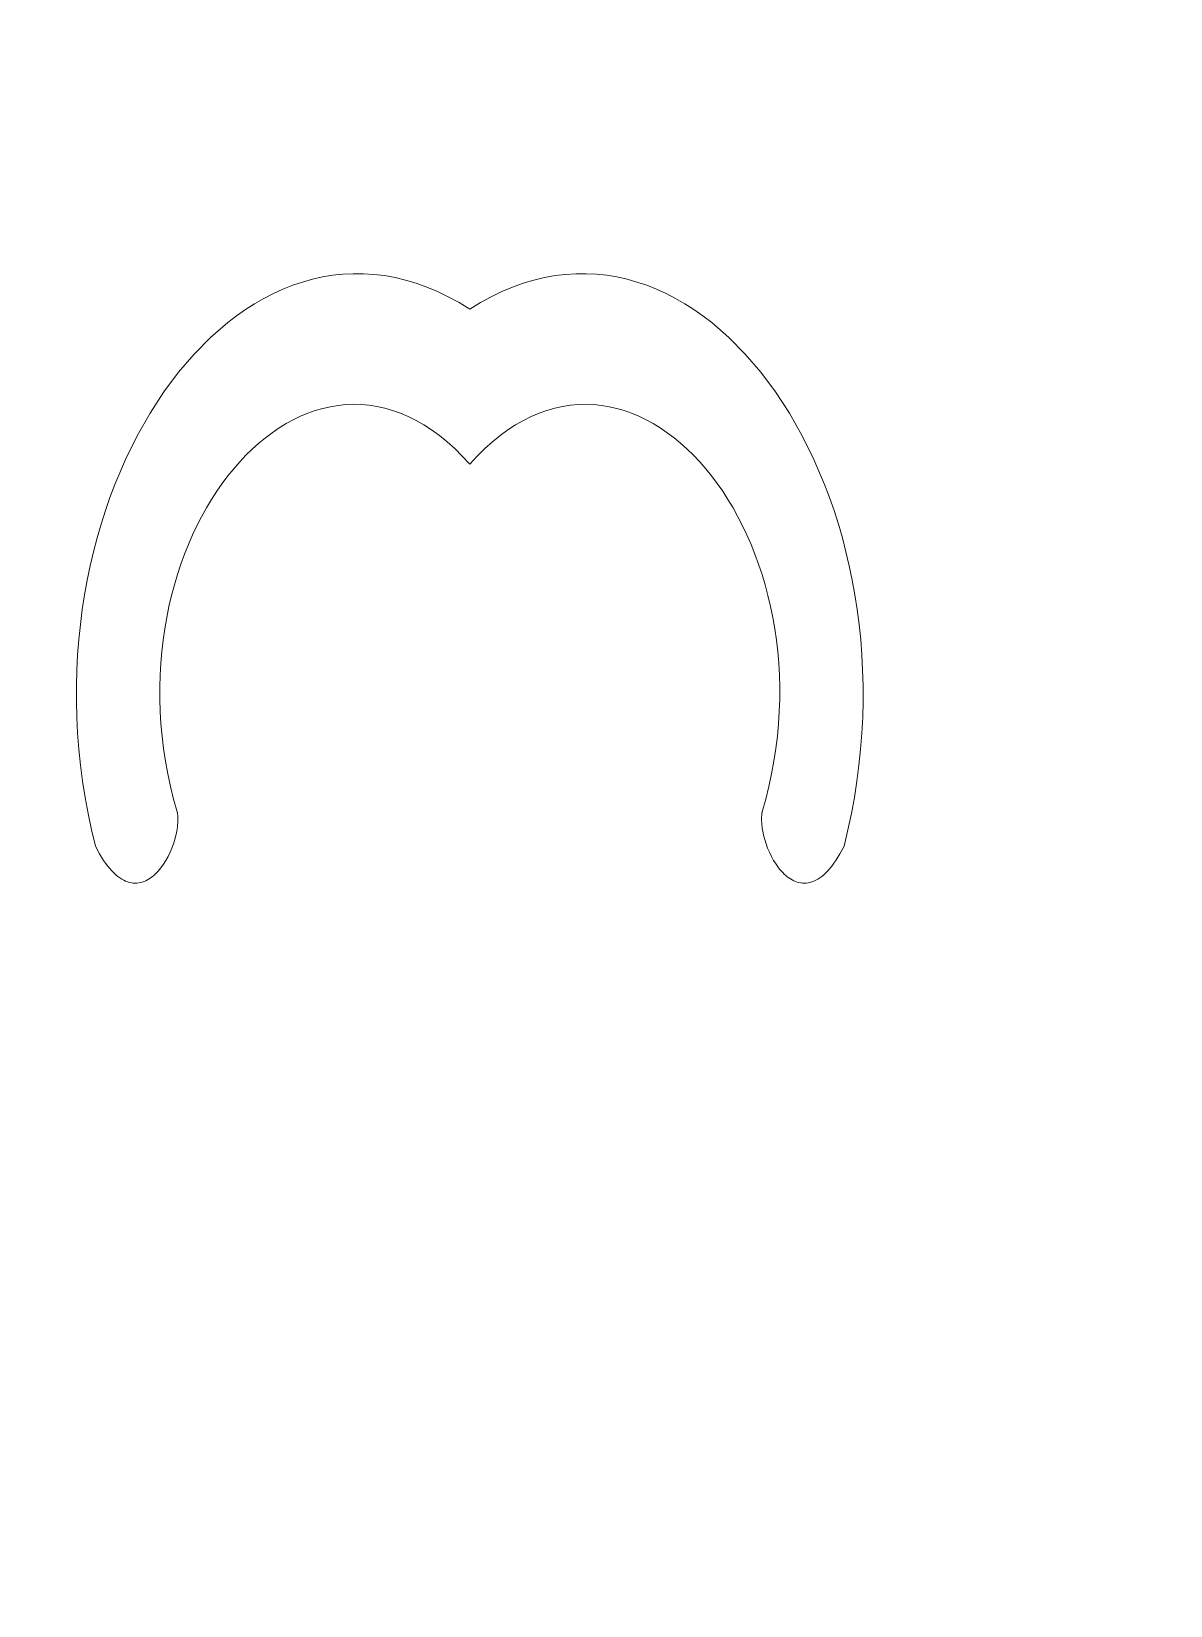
# Model space of a CAD drawing. Header units: centimetres. Extents: x -9.1 to 5.1, y -12.3 to 13.3.
# Drawn here: x 1.71 to 3.401, y -7.663 to -5.326 of the extents above; entities that cross this region are included whole.
import ezdxf

# ---------------------------------------------------------------- set-up
doc = ezdxf.new("R2010")
doc.units = ezdxf.units.CM
doc.header["$MEASUREMENT"] = 0
doc.layers.add('layer 1', color=7, linetype='Continuous')

msp = doc.modelspace()

# ---------------------------------------------------------------- linework, layer by layer
at = {"layer": 'layer 1', "color": 242, "lineweight": 9}
for points, knots in [([(5.08841, -12.32848), (5.08841, -12.32848), (-9.09402, -12.32848), (-9.09402, -12.32848), (-9.09402, -12.32848), (-9.09402, -12.32848), (-9.09402, 0.32731), (-9.09402, 0.32731), (-9.09402, 0.32731), (-9.09402, 0.32731), (5.0911, 0.32731), (5.0911, 0.32731), (5.0911, 0.32731), (5.0911, 0.32731), (5.0911, -12.32848), (5.0911, -12.32848), (5.0911, -12.32848), (5.0911, -12.32848), (5.08841, -12.32848), (5.08841, -12.32848)], [0, 0, 0, 0, 0.1666667, 0.1666667, 0.1666667, 0.1666667, 0.3333333, 0.3333333, 0.3333333, 0.3333333, 0.5, 0.5, 0.5, 0.5, 0.6666667, 0.6666667, 0.6666667, 0.6666667, 1, 1, 1, 1]), ([(2.36044, -5.73833), (2.36044, -5.73833), (2.34454, -5.72862), (2.34454, -5.72862), (2.34454, -5.72862), (2.34454, -5.72862), (2.32865, -5.71993), (2.32865, -5.71993), (2.32865, -5.71993), (2.32865, -5.71993), (2.31277, -5.71228), (2.31277, -5.71228), (2.31277, -5.71228), (2.31277, -5.71228), (2.29691, -5.70562), (2.29691, -5.70562), (2.29691, -5.70562), (2.29691, -5.70562), (2.28107, -5.69995), (2.28107, -5.69995), (2.28107, -5.69995), (2.28107, -5.69995), (2.26529, -5.69525), (2.26529, -5.69525), (2.26529, -5.69525), (2.26529, -5.69525), (2.24956, -5.6915), (2.24956, -5.6915), (2.24956, -5.6915), (2.24956, -5.6915), (2.23389, -5.6887), (2.23389, -5.6887), (2.23389, -5.6887), (2.23389, -5.6887), (2.2183, -5.68681), (2.2183, -5.68681), (2.2183, -5.68681), (2.2183, -5.68681), (2.20279, -5.68584), (2.20279, -5.68584), (2.20279, -5.68584), (2.20279, -5.68584), (2.18738, -5.68575), (2.18738, -5.68575), (2.18738, -5.68575), (2.18738, -5.68575), (2.1721, -5.68654), (2.1721, -5.68654), (2.1721, -5.68654), (2.1721, -5.68654), (2.15691, -5.68819), (2.15691, -5.68819), (2.15691, -5.68819), (2.15691, -5.68819), (2.14186, -5.69067), (2.14186, -5.69067), (2.14186, -5.69067), (2.14186, -5.69067), (2.12697, -5.694), (2.12697, -5.694), (2.12697, -5.694), (2.12697, -5.694), (2.11223, -5.69812), (2.11223, -5.69812), (2.11223, -5.69812), (2.11223, -5.69812), (2.09764, -5.70305), (2.09764, -5.70305), (2.09764, -5.70305), (2.09764, -5.70305), (2.08325, -5.70875), (2.08325, -5.70875), (2.08325, -5.70875), (2.08325, -5.70875), (2.06903, -5.71521), (2.06903, -5.71521), (2.06903, -5.71521), (2.06903, -5.71521), (2.05502, -5.72242), (2.05502, -5.72242), (2.05502, -5.72242), (2.05502, -5.72242), (2.04121, -5.73036), (2.04121, -5.73036), (2.04121, -5.73036), (2.04121, -5.73036), (2.02764, -5.73902), (2.02764, -5.73902), (2.02764, -5.73902), (2.02764, -5.73902), (2.01428, -5.74837), (2.01428, -5.74837), (2.01428, -5.74837), (2.01428, -5.74837), (2.00118, -5.7584), (2.00118, -5.7584), (2.00118, -5.7584), (2.00118, -5.7584), (1.97573, -5.78046), (1.97573, -5.78046), (1.97573, -5.78046), (1.97573, -5.78046), (1.95141, -5.80506), (1.95141, -5.80506), (1.95141, -5.80506), (1.95141, -5.80506), (1.92829, -5.83207), (1.92829, -5.83207), (1.92829, -5.83207), (1.92829, -5.83207), (1.90644, -5.86135), (1.90644, -5.86135), (1.90644, -5.86135), (1.90644, -5.86135), (1.88598, -5.8928), (1.88598, -5.8928), (1.88598, -5.8928), (1.88598, -5.8928), (1.86697, -5.92626), (1.86697, -5.92626), (1.86697, -5.92626), (1.86697, -5.92626), (1.84952, -5.96163), (1.84952, -5.96163), (1.84952, -5.96163), (1.84952, -5.96163), (1.83374, -5.99876), (1.83374, -5.99876), (1.83374, -5.99876), (1.83374, -5.99876), (1.82647, -6.01795), (1.82647, -6.01795), (1.82647, -6.01795), (1.82647, -6.01795), (1.81965, -6.03753), (1.81965, -6.03753), (1.81965, -6.03753), (1.81965, -6.03753), (1.81331, -6.05751), (1.81331, -6.05751), (1.81331, -6.05751), (1.81331, -6.05751), (1.80741, -6.07783), (1.80741, -6.07783), (1.80741, -6.07783), (1.80741, -6.07783), (1.80202, -6.0985), (1.80202, -6.0985), (1.80202, -6.0985), (1.80202, -6.0985), (1.79708, -6.1195), (1.79708, -6.1195), (1.79708, -6.1195), (1.79708, -6.1195), (1.79268, -6.14082), (1.79268, -6.14082), (1.79268, -6.14082), (1.79268, -6.14082), (1.78875, -6.16244), (1.78875, -6.16244), (1.78875, -6.16244), (1.78875, -6.16244), (1.78538, -6.18434), (1.78538, -6.18434), (1.78538, -6.18434), (1.78538, -6.18434), (1.78252, -6.2065), (1.78252, -6.2065), (1.78252, -6.2065), (1.78252, -6.2065), (1.78021, -6.22892), (1.78021, -6.22892), (1.78021, -6.22892), (1.78021, -6.22892), (1.77846, -6.25157), (1.77846, -6.25157), (1.77846, -6.25157), (1.77846, -6.25157), (1.77728, -6.27443), (1.77728, -6.27443), (1.77728, -6.27443), (1.77728, -6.27443), (1.77666, -6.2975), (1.77666, -6.2975), (1.77666, -6.2975), (1.77666, -6.2975), (1.77664, -6.32076), (1.77664, -6.32076), (1.77664, -6.32076), (1.77664, -6.32076), (1.77723, -6.34419), (1.77723, -6.34419), (1.77723, -6.34419), (1.77723, -6.34419), (1.77843, -6.36776), (1.77843, -6.36776), (1.77843, -6.36776), (1.77843, -6.36776), (1.78024, -6.39148), (1.78024, -6.39148), (1.78024, -6.39148), (1.78024, -6.39148), (1.7827, -6.41533), (1.7827, -6.41533), (1.7827, -6.41533), (1.7827, -6.41533), (1.7858, -6.43926), (1.7858, -6.43926), (1.7858, -6.43926), (1.7858, -6.43926), (1.78954, -6.46331), (1.78954, -6.46331), (1.78954, -6.46331), (1.78954, -6.46331), (1.79397, -6.48742), (1.79397, -6.48742), (1.79397, -6.48742), (1.79397, -6.48742), (1.79908, -6.51158), (1.79908, -6.51158), (1.79908, -6.51158), (1.79908, -6.51158), (1.80486, -6.5358), (1.80486, -6.5358), (1.80486, -6.5358), (1.80486, -6.5358), (1.81095, -6.547), (1.81095, -6.547), (1.81095, -6.547), (1.81095, -6.547), (1.81399, -6.55206), (1.81399, -6.55206), (1.81399, -6.55206), (1.81399, -6.55206), (1.81703, -6.55677), (1.81703, -6.55677), (1.81703, -6.55677), (1.81703, -6.55677), (1.82006, -6.56115), (1.82006, -6.56115), (1.82006, -6.56115), (1.82006, -6.56115), (1.82309, -6.56517), (1.82309, -6.56517), (1.82309, -6.56517), (1.82309, -6.56517), (1.82611, -6.56888), (1.82611, -6.56888), (1.82611, -6.56888), (1.82611, -6.56888), (1.82911, -6.57227), (1.82911, -6.57227), (1.82911, -6.57227), (1.82911, -6.57227), (1.8321, -6.57533), (1.8321, -6.57533), (1.8321, -6.57533), (1.8321, -6.57533), (1.8351, -6.57811), (1.8351, -6.57811), (1.8351, -6.57811), (1.8351, -6.57811), (1.83806, -6.58057), (1.83806, -6.58057), (1.83806, -6.58057), (1.83806, -6.58057), (1.841, -6.58275), (1.841, -6.58275), (1.841, -6.58275), (1.841, -6.58275), (1.84394, -6.58465), (1.84394, -6.58465), (1.84394, -6.58465), (1.84394, -6.58465), (1.84685, -6.58627), (1.84685, -6.58627), (1.84685, -6.58627), (1.84685, -6.58627), (1.84973, -6.58762), (1.84973, -6.58762), (1.84973, -6.58762), (1.84973, -6.58762), (1.85261, -6.58872), (1.85261, -6.58872), (1.85261, -6.58872), (1.85261, -6.58872), (1.85545, -6.58956), (1.85545, -6.58956), (1.85545, -6.58956), (1.85545, -6.58956), (1.85826, -6.59016), (1.85826, -6.59016), (1.85826, -6.59016), (1.85826, -6.59016), (1.86103, -6.59052), (1.86103, -6.59052), (1.86103, -6.59052), (1.86103, -6.59052), (1.86378, -6.59064), (1.86378, -6.59064), (1.86378, -6.59064), (1.86378, -6.59064), (1.8665, -6.59056), (1.8665, -6.59056), (1.8665, -6.59056), (1.8665, -6.59056), (1.86918, -6.59026), (1.86918, -6.59026), (1.86918, -6.59026), (1.86918, -6.59026), (1.87182, -6.58975), (1.87182, -6.58975), (1.87182, -6.58975), (1.87182, -6.58975), (1.87442, -6.58903), (1.87442, -6.58903), (1.87442, -6.58903), (1.87442, -6.58903), (1.87699, -6.58813), (1.87699, -6.58813), (1.87699, -6.58813), (1.87699, -6.58813), (1.87952, -6.58705), (1.87952, -6.58705), (1.87952, -6.58705), (1.87952, -6.58705), (1.88199, -6.58578), (1.88199, -6.58578), (1.88199, -6.58578), (1.88199, -6.58578), (1.88443, -6.58436), (1.88443, -6.58436), (1.88443, -6.58436), (1.88443, -6.58436), (1.88682, -6.58277), (1.88682, -6.58277), (1.88682, -6.58277), (1.88682, -6.58277), (1.88914, -6.58103), (1.88914, -6.58103), (1.88914, -6.58103), (1.88914, -6.58103), (1.89142, -6.57915), (1.89142, -6.57915), (1.89142, -6.57915), (1.89142, -6.57915), (1.89365, -6.57712), (1.89365, -6.57712), (1.89365, -6.57712), (1.89365, -6.57712), (1.89583, -6.57496), (1.89583, -6.57496), (1.89583, -6.57496), (1.89583, -6.57496), (1.89794, -6.57268), (1.89794, -6.57268), (1.89794, -6.57268), (1.89794, -6.57268), (1.90002, -6.57028), (1.90002, -6.57028), (1.90002, -6.57028), (1.90002, -6.57028), (1.90202, -6.56779), (1.90202, -6.56779), (1.90202, -6.56779), (1.90202, -6.56779), (1.90582, -6.56249), (1.90582, -6.56249), (1.90582, -6.56249), (1.90582, -6.56249), (1.90937, -6.55686), (1.90937, -6.55686), (1.90937, -6.55686), (1.90937, -6.55686), (1.91265, -6.55095), (1.91265, -6.55095), (1.91265, -6.55095), (1.91265, -6.55095), (1.91563, -6.54481), (1.91563, -6.54481), (1.91563, -6.54481), (1.91563, -6.54481), (1.9183, -6.53853), (1.9183, -6.53853), (1.9183, -6.53853), (1.9183, -6.53853), (1.92065, -6.53214), (1.92065, -6.53214), (1.92065, -6.53214), (1.92065, -6.53214), (1.92268, -6.52571), (1.92268, -6.52571), (1.92268, -6.52571), (1.92268, -6.52571), (1.92435, -6.51933), (1.92435, -6.51933), (1.92435, -6.51933), (1.92435, -6.51933), (1.92505, -6.51617), (1.92505, -6.51617), (1.92505, -6.51617), (1.92505, -6.51617), (1.92565, -6.51303), (1.92565, -6.51303), (1.92565, -6.51303), (1.92565, -6.51303), (1.92616, -6.50993), (1.92616, -6.50993), (1.92616, -6.50993), (1.92616, -6.50993), (1.92659, -6.50687), (1.92659, -6.50687), (1.92659, -6.50687), (1.92659, -6.50687), (1.92691, -6.50387), (1.92691, -6.50387), (1.92691, -6.50387), (1.92691, -6.50387), (1.92713, -6.50092), (1.92713, -6.50092), (1.92713, -6.50092), (1.92713, -6.50092), (1.92724, -6.49803), (1.92724, -6.49803), (1.92724, -6.49803), (1.92724, -6.49803), (1.92725, -6.49523), (1.92725, -6.49523), (1.92725, -6.49523), (1.92725, -6.49523), (1.92716, -6.49252), (1.92716, -6.49252), (1.92716, -6.49252), (1.92716, -6.49252), (1.92696, -6.48988), (1.92696, -6.48988), (1.92696, -6.48988), (1.92696, -6.48988), (1.92683, -6.48861), (1.92683, -6.48861), (1.92683, -6.48861), (1.92683, -6.48861), (1.92666, -6.48734), (1.92666, -6.48734), (1.92666, -6.48734), (1.92666, -6.48734), (1.92624, -6.48492), (1.92624, -6.48492), (1.92624, -6.48492), (1.92624, -6.48492), (1.92666, -6.48734), (1.92666, -6.48734), (1.92666, -6.48734), (1.92666, -6.48734), (1.92648, -6.48613), (1.92648, -6.48613), (1.92648, -6.48613), (1.92648, -6.48613), (1.92624, -6.48492), (1.92624, -6.48492), (1.92624, -6.48492), (1.92624, -6.48492), (1.92098, -6.46598), (1.92098, -6.46598), (1.92098, -6.46598), (1.92098, -6.46598), (1.91633, -6.4471), (1.91633, -6.4471), (1.91633, -6.4471), (1.91633, -6.4471), (1.91232, -6.42828), (1.91232, -6.42828), (1.91232, -6.42828), (1.91232, -6.42828), (1.90889, -6.40953), (1.90889, -6.40953), (1.90889, -6.40953), (1.90889, -6.40953), (1.90607, -6.39089), (1.90607, -6.39089), (1.90607, -6.39089), (1.90607, -6.39089), (1.9038, -6.37236), (1.9038, -6.37236), (1.9038, -6.37236), (1.9038, -6.37236), (1.90213, -6.35395), (1.90213, -6.35395), (1.90213, -6.35395), (1.90213, -6.35395), (1.901, -6.33567), (1.901, -6.33567), (1.901, -6.33567), (1.901, -6.33567), (1.90043, -6.31756), (1.90043, -6.31756), (1.90043, -6.31756), (1.90043, -6.31756), (1.90038, -6.2996), (1.90038, -6.2996), (1.90038, -6.2996), (1.90038, -6.2996), (1.90087, -6.28183), (1.90087, -6.28183), (1.90087, -6.28183), (1.90087, -6.28183), (1.90184, -6.26426), (1.90184, -6.26426), (1.90184, -6.26426), (1.90184, -6.26426), (1.90333, -6.24688), (1.90333, -6.24688), (1.90333, -6.24688), (1.90333, -6.24688), (1.90529, -6.22974), (1.90529, -6.22974), (1.90529, -6.22974), (1.90529, -6.22974), (1.90774, -6.21284), (1.90774, -6.21284), (1.90774, -6.21284), (1.90774, -6.21284), (1.91064, -6.19618), (1.91064, -6.19618), (1.91064, -6.19618), (1.91064, -6.19618), (1.91399, -6.17978), (1.91399, -6.17978), (1.91399, -6.17978), (1.91399, -6.17978), (1.91779, -6.16367), (1.91779, -6.16367), (1.91779, -6.16367), (1.91779, -6.16367), (1.922, -6.14785), (1.922, -6.14785), (1.922, -6.14785), (1.922, -6.14785), (1.92663, -6.13234), (1.92663, -6.13234), (1.92663, -6.13234), (1.92663, -6.13234), (1.93165, -6.11715), (1.93165, -6.11715), (1.93165, -6.11715), (1.93165, -6.11715), (1.93709, -6.10229), (1.93709, -6.10229), (1.93709, -6.10229), (1.93709, -6.10229), (1.9429, -6.08778), (1.9429, -6.08778), (1.9429, -6.08778), (1.9429, -6.08778), (1.94906, -6.07364), (1.94906, -6.07364), (1.94906, -6.07364), (1.94906, -6.07364), (1.95559, -6.05988), (1.95559, -6.05988), (1.95559, -6.05988), (1.95559, -6.05988), (1.96246, -6.04651), (1.96246, -6.04651), (1.96246, -6.04651), (1.96246, -6.04651), (1.96965, -6.03355), (1.96965, -6.03355), (1.96965, -6.03355), (1.96965, -6.03355), (1.97717, -6.021), (1.97717, -6.021), (1.97717, -6.021), (1.97717, -6.021), (1.98499, -6.00889), (1.98499, -6.00889), (1.98499, -6.00889), (1.98499, -6.00889), (1.99313, -5.99723), (1.99313, -5.99723), (1.99313, -5.99723), (1.99313, -5.99723), (2.00153, -5.98603), (2.00153, -5.98603), (2.00153, -5.98603), (2.00153, -5.98603), (2.0102, -5.9753), (2.0102, -5.9753), (2.0102, -5.9753), (2.0102, -5.9753), (2.01914, -5.96508), (2.01914, -5.96508), (2.01914, -5.96508), (2.01914, -5.96508), (2.02833, -5.95536), (2.02833, -5.95536), (2.02833, -5.95536), (2.02833, -5.95536), (2.03775, -5.94616), (2.03775, -5.94616), (2.03775, -5.94616), (2.03775, -5.94616), (2.0474, -5.93748), (2.0474, -5.93748), (2.0474, -5.93748), (2.0474, -5.93748), (2.05726, -5.92935), (2.05726, -5.92935), (2.05726, -5.92935), (2.05726, -5.92935), (2.06731, -5.9218), (2.06731, -5.9218), (2.06731, -5.9218), (2.06731, -5.9218), (2.07757, -5.9148), (2.07757, -5.9148), (2.07757, -5.9148), (2.07757, -5.9148), (2.08799, -5.90841), (2.08799, -5.90841), (2.08799, -5.90841), (2.08799, -5.90841), (2.09858, -5.90261), (2.09858, -5.90261), (2.09858, -5.90261), (2.09858, -5.90261), (2.10933, -5.89744), (2.10933, -5.89744), (2.10933, -5.89744), (2.10933, -5.89744), (2.12022, -5.89289), (2.12022, -5.89289), (2.12022, -5.89289), (2.12022, -5.89289), (2.13123, -5.889), (2.13123, -5.889), (2.13123, -5.889), (2.13123, -5.889), (2.14235, -5.88576), (2.14235, -5.88576), (2.14235, -5.88576), (2.14235, -5.88576), (2.15359, -5.8832), (2.15359, -5.8832), (2.15359, -5.8832), (2.15359, -5.8832), (2.16492, -5.88133), (2.16492, -5.88133), (2.16492, -5.88133), (2.16492, -5.88133), (2.17635, -5.88015), (2.17635, -5.88015), (2.17635, -5.88015), (2.17635, -5.88015), (2.18782, -5.8797), (2.18782, -5.8797), (2.18782, -5.8797), (2.18782, -5.8797), (2.19937, -5.87998), (2.19937, -5.87998), (2.19937, -5.87998), (2.19937, -5.87998), (2.21096, -5.881), (2.21096, -5.881), (2.21096, -5.881), (2.21096, -5.881), (2.22258, -5.88279), (2.22258, -5.88279), (2.22258, -5.88279), (2.22258, -5.88279), (2.23423, -5.88534), (2.23423, -5.88534), (2.23423, -5.88534), (2.23423, -5.88534), (2.24589, -5.88869), (2.24589, -5.88869), (2.24589, -5.88869), (2.24589, -5.88869), (2.25754, -5.89283), (2.25754, -5.89283), (2.25754, -5.89283), (2.25754, -5.89283), (2.26919, -5.89779), (2.26919, -5.89779), (2.26919, -5.89779), (2.26919, -5.89779), (2.2808, -5.90357), (2.2808, -5.90357), (2.2808, -5.90357), (2.2808, -5.90357), (2.2924, -5.91021), (2.2924, -5.91021), (2.2924, -5.91021), (2.2924, -5.91021), (2.30392, -5.9177), (2.30392, -5.9177), (2.30392, -5.9177), (2.30392, -5.9177), (2.31538, -5.92607), (2.31538, -5.92607), (2.31538, -5.92607), (2.31538, -5.92607), (2.32679, -5.93532), (2.32679, -5.93532), (2.32679, -5.93532), (2.32679, -5.93532), (2.3381, -5.94547), (2.3381, -5.94547), (2.3381, -5.94547), (2.3381, -5.94547), (2.34931, -5.95653), (2.34931, -5.95653), (2.34931, -5.95653), (2.34931, -5.95653), (2.36044, -5.96853), (2.36044, -5.96853), (2.36044, -5.96853), (2.36044, -5.96853), (2.37156, -5.95653), (2.37156, -5.95653), (2.37156, -5.95653), (2.37156, -5.95653), (2.38276, -5.94547), (2.38276, -5.94547), (2.38276, -5.94547), (2.38276, -5.94547), (2.39408, -5.93532), (2.39408, -5.93532), (2.39408, -5.93532), (2.39408, -5.93532), (2.40548, -5.92607), (2.40548, -5.92607), (2.40548, -5.92607), (2.40548, -5.92607), (2.41696, -5.9177), (2.41696, -5.9177), (2.41696, -5.9177), (2.41696, -5.9177), (2.42848, -5.91021), (2.42848, -5.91021), (2.42848, -5.91021), (2.42848, -5.91021), (2.44007, -5.90357), (2.44007, -5.90357), (2.44007, -5.90357), (2.44007, -5.90357), (2.45169, -5.89779), (2.45169, -5.89779), (2.45169, -5.89779), (2.45169, -5.89779), (2.46334, -5.89283), (2.46334, -5.89283), (2.46334, -5.89283), (2.46334, -5.89283), (2.47499, -5.88869), (2.47499, -5.88869), (2.47499, -5.88869), (2.47499, -5.88869), (2.48665, -5.88534), (2.48665, -5.88534), (2.48665, -5.88534), (2.48665, -5.88534), (2.4983, -5.88279), (2.4983, -5.88279), (2.4983, -5.88279), (2.4983, -5.88279), (2.50992, -5.881), (2.50992, -5.881), (2.50992, -5.881), (2.50992, -5.881), (2.52151, -5.87998), (2.52151, -5.87998), (2.52151, -5.87998), (2.52151, -5.87998), (2.53304, -5.8797), (2.53304, -5.8797), (2.53304, -5.8797), (2.53304, -5.8797), (2.54453, -5.88015), (2.54453, -5.88015), (2.54453, -5.88015), (2.54453, -5.88015), (2.55595, -5.88133), (2.55595, -5.88133), (2.55595, -5.88133), (2.55595, -5.88133), (2.56728, -5.8832), (2.56728, -5.8832), (2.56728, -5.8832), (2.56728, -5.8832), (2.57853, -5.88576), (2.57853, -5.88576), (2.57853, -5.88576), (2.57853, -5.88576), (2.58965, -5.889), (2.58965, -5.889), (2.58965, -5.889), (2.58965, -5.889), (2.60066, -5.89289), (2.60066, -5.89289), (2.60066, -5.89289), (2.60066, -5.89289), (2.61155, -5.89744), (2.61155, -5.89744), (2.61155, -5.89744), (2.61155, -5.89744), (2.6223, -5.90261), (2.6223, -5.90261), (2.6223, -5.90261), (2.6223, -5.90261), (2.63288, -5.90841), (2.63288, -5.90841), (2.63288, -5.90841), (2.63288, -5.90841), (2.64331, -5.9148), (2.64331, -5.9148), (2.64331, -5.9148), (2.64331, -5.9148), (2.65357, -5.9218), (2.65357, -5.9218), (2.65357, -5.9218), (2.65357, -5.9218), (2.66362, -5.92935), (2.66362, -5.92935), (2.66362, -5.92935), (2.66362, -5.92935), (2.67348, -5.93748), (2.67348, -5.93748), (2.67348, -5.93748), (2.67348, -5.93748), (2.68311, -5.94616), (2.68311, -5.94616), (2.68311, -5.94616), (2.68311, -5.94616), (2.69255, -5.95536), (2.69255, -5.95536), (2.69255, -5.95536), (2.69255, -5.95536), (2.70172, -5.96508), (2.70172, -5.96508), (2.70172, -5.96508), (2.70172, -5.96508), (2.71067, -5.9753), (2.71067, -5.9753), (2.71067, -5.9753), (2.71067, -5.9753), (2.71935, -5.98603), (2.71935, -5.98603), (2.71935, -5.98603), (2.71935, -5.98603), (2.72775, -5.99723), (2.72775, -5.99723), (2.72775, -5.99723), (2.72775, -5.99723), (2.73587, -6.00889), (2.73587, -6.00889), (2.73587, -6.00889), (2.73587, -6.00889), (2.74369, -6.021), (2.74369, -6.021), (2.74369, -6.021), (2.74369, -6.021), (2.75122, -6.03355), (2.75122, -6.03355), (2.75122, -6.03355), (2.75122, -6.03355), (2.75842, -6.04651), (2.75842, -6.04651), (2.75842, -6.04651), (2.75842, -6.04651), (2.76529, -6.05988), (2.76529, -6.05988), (2.76529, -6.05988), (2.76529, -6.05988), (2.77182, -6.07364), (2.77182, -6.07364), (2.77182, -6.07364), (2.77182, -6.07364), (2.77798, -6.08778), (2.77798, -6.08778), (2.77798, -6.08778), (2.77798, -6.08778), (2.78378, -6.10229), (2.78378, -6.10229), (2.78378, -6.10229), (2.78378, -6.10229), (2.78923, -6.11715), (2.78923, -6.11715), (2.78923, -6.11715), (2.78923, -6.11715), (2.79425, -6.13234), (2.79425, -6.13234), (2.79425, -6.13234), (2.79425, -6.13234), (2.79888, -6.14785), (2.79888, -6.14785), (2.79888, -6.14785), (2.79888, -6.14785), (2.80309, -6.16367), (2.80309, -6.16367), (2.80309, -6.16367), (2.80309, -6.16367), (2.80689, -6.17978), (2.80689, -6.17978), (2.80689, -6.17978), (2.80689, -6.17978), (2.81024, -6.19618), (2.81024, -6.19618), (2.81024, -6.19618), (2.81024, -6.19618), (2.81314, -6.21284), (2.81314, -6.21284), (2.81314, -6.21284), (2.81314, -6.21284), (2.81559, -6.22974), (2.81559, -6.22974), (2.81559, -6.22974), (2.81559, -6.22974), (2.81755, -6.24688), (2.81755, -6.24688), (2.81755, -6.24688), (2.81755, -6.24688), (2.81904, -6.26426), (2.81904, -6.26426), (2.81904, -6.26426), (2.81904, -6.26426), (2.82001, -6.28183), (2.82001, -6.28183), (2.82001, -6.28183), (2.82001, -6.28183), (2.8205, -6.2996), (2.8205, -6.2996), (2.8205, -6.2996), (2.8205, -6.2996), (2.82045, -6.31756), (2.82045, -6.31756), (2.82045, -6.31756), (2.82045, -6.31756), (2.81987, -6.33567), (2.81987, -6.33567), (2.81987, -6.33567), (2.81987, -6.33567), (2.81875, -6.35395), (2.81875, -6.35395), (2.81875, -6.35395), (2.81875, -6.35395), (2.81706, -6.37236), (2.81706, -6.37236), (2.81706, -6.37236), (2.81706, -6.37236), (2.81481, -6.39089), (2.81481, -6.39089), (2.81481, -6.39089), (2.81481, -6.39089), (2.81199, -6.40953), (2.81199, -6.40953), (2.81199, -6.40953), (2.81199, -6.40953), (2.80856, -6.42828), (2.80856, -6.42828), (2.80856, -6.42828), (2.80856, -6.42828), (2.80454, -6.4471), (2.80454, -6.4471), (2.80454, -6.4471), (2.80454, -6.4471), (2.7999, -6.46598), (2.7999, -6.46598), (2.7999, -6.46598), (2.7999, -6.46598), (2.79463, -6.48492), (2.79463, -6.48492), (2.79463, -6.48492), (2.79463, -6.48492), (2.7944, -6.48613), (2.7944, -6.48613), (2.7944, -6.48613), (2.7944, -6.48613), (2.79421, -6.48734), (2.79421, -6.48734), (2.79421, -6.48734), (2.79421, -6.48734), (2.79463, -6.48492), (2.79463, -6.48492), (2.79463, -6.48492), (2.79463, -6.48492), (2.79421, -6.48734), (2.79421, -6.48734), (2.79421, -6.48734), (2.79421, -6.48734), (2.79404, -6.48861), (2.79404, -6.48861), (2.79404, -6.48861), (2.79404, -6.48861), (2.7939, -6.48988), (2.7939, -6.48988), (2.7939, -6.48988), (2.7939, -6.48988), (2.79371, -6.49252), (2.79371, -6.49252), (2.79371, -6.49252), (2.79371, -6.49252), (2.79361, -6.49523), (2.79361, -6.49523), (2.79361, -6.49523), (2.79361, -6.49523), (2.79364, -6.49803), (2.79364, -6.49803), (2.79364, -6.49803), (2.79364, -6.49803), (2.79375, -6.50092), (2.79375, -6.50092), (2.79375, -6.50092), (2.79375, -6.50092), (2.79396, -6.50387), (2.79396, -6.50387), (2.79396, -6.50387), (2.79396, -6.50387), (2.79429, -6.50687), (2.79429, -6.50687), (2.79429, -6.50687), (2.79429, -6.50687), (2.7947, -6.50993), (2.7947, -6.50993), (2.7947, -6.50993), (2.7947, -6.50993), (2.79521, -6.51303), (2.79521, -6.51303), (2.79521, -6.51303), (2.79521, -6.51303), (2.79583, -6.51617), (2.79583, -6.51617), (2.79583, -6.51617), (2.79583, -6.51617), (2.79651, -6.51933), (2.79651, -6.51933), (2.79651, -6.51933), (2.79651, -6.51933), (2.7982, -6.52571), (2.7982, -6.52571), (2.7982, -6.52571), (2.7982, -6.52571), (2.80023, -6.53214), (2.80023, -6.53214), (2.80023, -6.53214), (2.80023, -6.53214), (2.80258, -6.53853), (2.80258, -6.53853), (2.80258, -6.53853), (2.80258, -6.53853), (2.80525, -6.54481), (2.80525, -6.54481), (2.80525, -6.54481), (2.80525, -6.54481), (2.80822, -6.55095), (2.80822, -6.55095), (2.80822, -6.55095), (2.80822, -6.55095), (2.81151, -6.55686), (2.81151, -6.55686), (2.81151, -6.55686), (2.81151, -6.55686), (2.81506, -6.56249), (2.81506, -6.56249), (2.81506, -6.56249), (2.81506, -6.56249), (2.81886, -6.56779), (2.81886, -6.56779), (2.81886, -6.56779), (2.81886, -6.56779), (2.82086, -6.57028), (2.82086, -6.57028), (2.82086, -6.57028), (2.82086, -6.57028), (2.82292, -6.57268), (2.82292, -6.57268), (2.82292, -6.57268), (2.82292, -6.57268), (2.82505, -6.57496), (2.82505, -6.57496), (2.82505, -6.57496), (2.82505, -6.57496), (2.82722, -6.57712), (2.82722, -6.57712), (2.82722, -6.57712), (2.82722, -6.57712), (2.82946, -6.57915), (2.82946, -6.57915), (2.82946, -6.57915), (2.82946, -6.57915), (2.83173, -6.58103), (2.83173, -6.58103), (2.83173, -6.58103), (2.83173, -6.58103), (2.83406, -6.58277), (2.83406, -6.58277), (2.83406, -6.58277), (2.83406, -6.58277), (2.83645, -6.58436), (2.83645, -6.58436), (2.83645, -6.58436), (2.83645, -6.58436), (2.83888, -6.58578), (2.83888, -6.58578), (2.83888, -6.58578), (2.83888, -6.58578), (2.84136, -6.58705), (2.84136, -6.58705), (2.84136, -6.58705), (2.84136, -6.58705), (2.84388, -6.58813), (2.84388, -6.58813), (2.84388, -6.58813), (2.84388, -6.58813), (2.84645, -6.58903), (2.84645, -6.58903), (2.84645, -6.58903), (2.84645, -6.58903), (2.84904, -6.58975), (2.84904, -6.58975), (2.84904, -6.58975), (2.84904, -6.58975), (2.85169, -6.59026), (2.85169, -6.59026), (2.85169, -6.59026), (2.85169, -6.59026), (2.85438, -6.59056), (2.85438, -6.59056), (2.85438, -6.59056), (2.85438, -6.59056), (2.85709, -6.59064), (2.85709, -6.59064), (2.85709, -6.59064), (2.85709, -6.59064), (2.85983, -6.59052), (2.85983, -6.59052), (2.85983, -6.59052), (2.85983, -6.59052), (2.86262, -6.59016), (2.86262, -6.59016), (2.86262, -6.59016), (2.86262, -6.59016), (2.86543, -6.58956), (2.86543, -6.58956), (2.86543, -6.58956), (2.86543, -6.58956), (2.86827, -6.58872), (2.86827, -6.58872), (2.86827, -6.58872), (2.86827, -6.58872), (2.87114, -6.58762), (2.87114, -6.58762), (2.87114, -6.58762), (2.87114, -6.58762), (2.87403, -6.58627), (2.87403, -6.58627), (2.87403, -6.58627), (2.87403, -6.58627), (2.87694, -6.58465), (2.87694, -6.58465), (2.87694, -6.58465), (2.87694, -6.58465), (2.87987, -6.58275), (2.87987, -6.58275), (2.87987, -6.58275), (2.87987, -6.58275), (2.88282, -6.58057), (2.88282, -6.58057), (2.88282, -6.58057), (2.88282, -6.58057), (2.88578, -6.57811), (2.88578, -6.57811), (2.88578, -6.57811), (2.88578, -6.57811), (2.88877, -6.57533), (2.88877, -6.57533), (2.88877, -6.57533), (2.88877, -6.57533), (2.89176, -6.57227), (2.89176, -6.57227), (2.89176, -6.57227), (2.89176, -6.57227), (2.89476, -6.56888), (2.89476, -6.56888), (2.89476, -6.56888), (2.89476, -6.56888), (2.89779, -6.56517), (2.89779, -6.56517), (2.89779, -6.56517), (2.89779, -6.56517), (2.90081, -6.56115), (2.90081, -6.56115), (2.90081, -6.56115), (2.90081, -6.56115), (2.90385, -6.55677), (2.90385, -6.55677), (2.90385, -6.55677), (2.90385, -6.55677), (2.90689, -6.55206), (2.90689, -6.55206), (2.90689, -6.55206), (2.90689, -6.55206), (2.90993, -6.547), (2.90993, -6.547), (2.90993, -6.547), (2.90993, -6.547), (2.91601, -6.5358), (2.91601, -6.5358), (2.91601, -6.5358), (2.91601, -6.5358), (2.9218, -6.51158), (2.9218, -6.51158), (2.9218, -6.51158), (2.9218, -6.51158), (2.9269, -6.48742), (2.9269, -6.48742), (2.9269, -6.48742), (2.9269, -6.48742), (2.93132, -6.46331), (2.93132, -6.46331), (2.93132, -6.46331), (2.93132, -6.46331), (2.93507, -6.43926), (2.93507, -6.43926), (2.93507, -6.43926), (2.93507, -6.43926), (2.93817, -6.41533), (2.93817, -6.41533), (2.93817, -6.41533), (2.93817, -6.41533), (2.94063, -6.39148), (2.94063, -6.39148), (2.94063, -6.39148), (2.94063, -6.39148), (2.94245, -6.36776), (2.94245, -6.36776), (2.94245, -6.36776), (2.94245, -6.36776), (2.94365, -6.34419), (2.94365, -6.34419), (2.94365, -6.34419), (2.94365, -6.34419), (2.94423, -6.32076), (2.94423, -6.32076), (2.94423, -6.32076), (2.94423, -6.32076), (2.94422, -6.2975), (2.94422, -6.2975), (2.94422, -6.2975), (2.94422, -6.2975), (2.9436, -6.27443), (2.9436, -6.27443), (2.9436, -6.27443), (2.9436, -6.27443), (2.94242, -6.25157), (2.94242, -6.25157), (2.94242, -6.25157), (2.94242, -6.25157), (2.94067, -6.22892), (2.94067, -6.22892), (2.94067, -6.22892), (2.94067, -6.22892), (2.93836, -6.2065), (2.93836, -6.2065), (2.93836, -6.2065), (2.93836, -6.2065), (2.9355, -6.18434), (2.9355, -6.18434), (2.9355, -6.18434), (2.9355, -6.18434), (2.93211, -6.16244), (2.93211, -6.16244), (2.93211, -6.16244), (2.93211, -6.16244), (2.9282, -6.14082), (2.9282, -6.14082), (2.9282, -6.14082), (2.9282, -6.14082), (2.92379, -6.1195), (2.92379, -6.1195), (2.92379, -6.1195), (2.92379, -6.1195), (2.91886, -6.0985), (2.91886, -6.0985), (2.91886, -6.0985), (2.91886, -6.0985), (2.91346, -6.07783), (2.91346, -6.07783), (2.91346, -6.07783), (2.91346, -6.07783), (2.90756, -6.05751), (2.90756, -6.05751), (2.90756, -6.05751), (2.90756, -6.05751), (2.90121, -6.03753), (2.90121, -6.03753), (2.90121, -6.03753), (2.90121, -6.03753), (2.8944, -6.01795), (2.8944, -6.01795), (2.8944, -6.01795), (2.8944, -6.01795), (2.88714, -5.99876), (2.88714, -5.99876), (2.88714, -5.99876), (2.88714, -5.99876), (2.87135, -5.96163), (2.87135, -5.96163), (2.87135, -5.96163), (2.87135, -5.96163), (2.85389, -5.92626), (2.85389, -5.92626), (2.85389, -5.92626), (2.85389, -5.92626), (2.8349, -5.8928), (2.8349, -5.8928), (2.8349, -5.8928), (2.8349, -5.8928), (2.81444, -5.86135), (2.81444, -5.86135), (2.81444, -5.86135), (2.81444, -5.86135), (2.79259, -5.83207), (2.79259, -5.83207), (2.79259, -5.83207), (2.79259, -5.83207), (2.76947, -5.80506), (2.76947, -5.80506), (2.76947, -5.80506), (2.76947, -5.80506), (2.74513, -5.78046), (2.74513, -5.78046), (2.74513, -5.78046), (2.74513, -5.78046), (2.7197, -5.7584), (2.7197, -5.7584), (2.7197, -5.7584), (2.7197, -5.7584), (2.7066, -5.74837), (2.7066, -5.74837), (2.7066, -5.74837), (2.7066, -5.74837), (2.69324, -5.73902), (2.69324, -5.73902), (2.69324, -5.73902), (2.69324, -5.73902), (2.67965, -5.73036), (2.67965, -5.73036), (2.67965, -5.73036), (2.67965, -5.73036), (2.66585, -5.72242), (2.66585, -5.72242), (2.66585, -5.72242), (2.66585, -5.72242), (2.65184, -5.71521), (2.65184, -5.71521), (2.65184, -5.71521), (2.65184, -5.71521), (2.63763, -5.70875), (2.63763, -5.70875), (2.63763, -5.70875), (2.63763, -5.70875), (2.62323, -5.70305), (2.62323, -5.70305), (2.62323, -5.70305), (2.62323, -5.70305), (2.60865, -5.69812), (2.60865, -5.69812), (2.60865, -5.69812), (2.60865, -5.69812), (2.5939, -5.694), (2.5939, -5.694), (2.5939, -5.694), (2.5939, -5.694), (2.579, -5.69067), (2.579, -5.69067), (2.579, -5.69067), (2.579, -5.69067), (2.56397, -5.68819), (2.56397, -5.68819), (2.56397, -5.68819), (2.56397, -5.68819), (2.54878, -5.68654), (2.54878, -5.68654), (2.54878, -5.68654), (2.54878, -5.68654), (2.53348, -5.68575), (2.53348, -5.68575), (2.53348, -5.68575), (2.53348, -5.68575), (2.51807, -5.68584), (2.51807, -5.68584), (2.51807, -5.68584), (2.51807, -5.68584), (2.50257, -5.68681), (2.50257, -5.68681), (2.50257, -5.68681), (2.50257, -5.68681), (2.48699, -5.6887), (2.48699, -5.6887), (2.48699, -5.6887), (2.48699, -5.6887), (2.47131, -5.6915), (2.47131, -5.6915), (2.47131, -5.6915), (2.47131, -5.6915), (2.45559, -5.69525), (2.45559, -5.69525), (2.45559, -5.69525), (2.45559, -5.69525), (2.4398, -5.69995), (2.4398, -5.69995), (2.4398, -5.69995), (2.4398, -5.69995), (2.42397, -5.70562), (2.42397, -5.70562), (2.42397, -5.70562), (2.42397, -5.70562), (2.40811, -5.71228), (2.40811, -5.71228), (2.40811, -5.71228), (2.40811, -5.71228), (2.39222, -5.71993), (2.39222, -5.71993), (2.39222, -5.71993), (2.39222, -5.71993), (2.37634, -5.72862), (2.37634, -5.72862), (2.37634, -5.72862), (2.37634, -5.72862), (2.36044, -5.73833), (2.36044, -5.73833)], [0, 0, 0, 0, 0.0027855, 0.0027855, 0.0027855, 0.0027855, 0.005571, 0.005571, 0.005571, 0.005571, 0.0083565, 0.0083565, 0.0083565, 0.0083565, 0.0111421, 0.0111421, 0.0111421, 0.0111421, 0.0139276, 0.0139276, 0.0139276, 0.0139276, 0.0167131, 0.0167131, 0.0167131, 0.0167131, 0.0194986, 0.0194986, 0.0194986, 0.0194986, 0.0222841, 0.0222841, 0.0222841, 0.0222841, 0.0250696, 0.0250696, 0.0250696, 0.0250696, 0.0278552, 0.0278552, 0.0278552, 0.0278552, 0.0306407, 0.0306407, 0.0306407, 0.0306407, 0.0334262, 0.0334262, 0.0334262, 0.0334262, 0.0362117, 0.0362117, 0.0362117, 0.0362117, 0.0389972, 0.0389972, 0.0389972, 0.0389972, 0.0417827, 0.0417827, 0.0417827, 0.0417827, 0.0445682, 0.0445682, 0.0445682, 0.0445682, 0.0473538, 0.0473538, 0.0473538, 0.0473538, 0.0501393, 0.0501393, 0.0501393, 0.0501393, 0.0529248, 0.0529248, 0.0529248, 0.0529248, 0.0557103, 0.0557103, 0.0557103, 0.0557103, 0.0584958, 0.0584958, 0.0584958, 0.0584958, 0.0612813, 0.0612813, 0.0612813, 0.0612813, 0.0640669, 0.0640669, 0.0640669, 0.0640669, 0.0668524, 0.0668524, 0.0668524, 0.0668524, 0.0696379, 0.0696379, 0.0696379, 0.0696379, 0.0724234, 0.0724234, 0.0724234, 0.0724234, 0.0752089, 0.0752089, 0.0752089, 0.0752089, 0.0779944, 0.0779944, 0.0779944, 0.0779944, 0.0807799, 0.0807799, 0.0807799, 0.0807799, 0.0835655, 0.0835655, 0.0835655, 0.0835655, 0.086351, 0.086351, 0.086351, 0.086351, 0.0891365, 0.0891365, 0.0891365, 0.0891365, 0.091922, 0.091922, 0.091922, 0.091922, 0.0947075, 0.0947075, 0.0947075, 0.0947075, 0.097493, 0.097493, 0.097493, 0.097493, 0.1002786, 0.1002786, 0.1002786, 0.1002786, 0.1030641, 0.1030641, 0.1030641, 0.1030641, 0.1058496, 0.1058496, 0.1058496, 0.1058496, 0.1086351, 0.1086351, 0.1086351, 0.1086351, 0.1114206, 0.1114206, 0.1114206, 0.1114206, 0.1142061, 0.1142061, 0.1142061, 0.1142061, 0.1169916, 0.1169916, 0.1169916, 0.1169916, 0.1197772, 0.1197772, 0.1197772, 0.1197772, 0.1225627, 0.1225627, 0.1225627, 0.1225627, 0.1253482, 0.1253482, 0.1253482, 0.1253482, 0.1281337, 0.1281337, 0.1281337, 0.1281337, 0.1309192, 0.1309192, 0.1309192, 0.1309192, 0.1337047, 0.1337047, 0.1337047, 0.1337047, 0.1364903, 0.1364903, 0.1364903, 0.1364903, 0.1392758, 0.1392758, 0.1392758, 0.1392758, 0.1420613, 0.1420613, 0.1420613, 0.1420613, 0.1448468, 0.1448468, 0.1448468, 0.1448468, 0.1476323, 0.1476323, 0.1476323, 0.1476323, 0.1504178, 0.1504178, 0.1504178, 0.1504178, 0.1532033, 0.1532033, 0.1532033, 0.1532033, 0.1559889, 0.1559889, 0.1559889, 0.1559889, 0.1587744, 0.1587744, 0.1587744, 0.1587744, 0.1615599, 0.1615599, 0.1615599, 0.1615599, 0.1643454, 0.1643454, 0.1643454, 0.1643454, 0.1671309, 0.1671309, 0.1671309, 0.1671309, 0.1699164, 0.1699164, 0.1699164, 0.1699164, 0.1727019, 0.1727019, 0.1727019, 0.1727019, 0.1754875, 0.1754875, 0.1754875, 0.1754875, 0.178273, 0.178273, 0.178273, 0.178273, 0.1810585, 0.1810585, 0.1810585, 0.1810585, 0.183844, 0.183844, 0.183844, 0.183844, 0.1866295, 0.1866295, 0.1866295, 0.1866295, 0.189415, 0.189415, 0.189415, 0.189415, 0.1922006, 0.1922006, 0.1922006, 0.1922006, 0.1949861, 0.1949861, 0.1949861, 0.1949861, 0.1977716, 0.1977716, 0.1977716, 0.1977716, 0.2005571, 0.2005571, 0.2005571, 0.2005571, 0.2033426, 0.2033426, 0.2033426, 0.2033426, 0.2061281, 0.2061281, 0.2061281, 0.2061281, 0.2089136, 0.2089136, 0.2089136, 0.2089136, 0.2116992, 0.2116992, 0.2116992, 0.2116992, 0.2144847, 0.2144847, 0.2144847, 0.2144847, 0.2172702, 0.2172702, 0.2172702, 0.2172702, 0.2200557, 0.2200557, 0.2200557, 0.2200557, 0.2228412, 0.2228412, 0.2228412, 0.2228412, 0.2256267, 0.2256267, 0.2256267, 0.2256267, 0.2284123, 0.2284123, 0.2284123, 0.2284123, 0.2311978, 0.2311978, 0.2311978, 0.2311978, 0.2339833, 0.2339833, 0.2339833, 0.2339833, 0.2367688, 0.2367688, 0.2367688, 0.2367688, 0.2395543, 0.2395543, 0.2395543, 0.2395543, 0.2423398, 0.2423398, 0.2423398, 0.2423398, 0.2451253, 0.2451253, 0.2451253, 0.2451253, 0.2479109, 0.2479109, 0.2479109, 0.2479109, 0.2506964, 0.2506964, 0.2506964, 0.2506964, 0.2534819, 0.2534819, 0.2534819, 0.2534819, 0.2562674, 0.2562674, 0.2562674, 0.2562674, 0.2590529, 0.2590529, 0.2590529, 0.2590529, 0.2618384, 0.2618384, 0.2618384, 0.2618384, 0.264624, 0.264624, 0.264624, 0.264624, 0.2674095, 0.2674095, 0.2674095, 0.2674095, 0.270195, 0.270195, 0.270195, 0.270195, 0.2729805, 0.2729805, 0.2729805, 0.2729805, 0.275766, 0.275766, 0.275766, 0.275766, 0.2785515, 0.2785515, 0.2785515, 0.2785515, 0.281337, 0.281337, 0.281337, 0.281337, 0.2841226, 0.2841226, 0.2841226, 0.2841226, 0.2869081, 0.2869081, 0.2869081, 0.2869081, 0.2896936, 0.2896936, 0.2896936, 0.2896936, 0.2924791, 0.2924791, 0.2924791, 0.2924791, 0.2952646, 0.2952646, 0.2952646, 0.2952646, 0.2980501, 0.2980501, 0.2980501, 0.2980501, 0.3008357, 0.3008357, 0.3008357, 0.3008357, 0.3036212, 0.3036212, 0.3036212, 0.3036212, 0.3064067, 0.3064067, 0.3064067, 0.3064067, 0.3091922, 0.3091922, 0.3091922, 0.3091922, 0.3119777, 0.3119777, 0.3119777, 0.3119777, 0.3147632, 0.3147632, 0.3147632, 0.3147632, 0.3175487, 0.3175487, 0.3175487, 0.3175487, 0.3203343, 0.3203343, 0.3203343, 0.3203343, 0.3231198, 0.3231198, 0.3231198, 0.3231198, 0.3259053, 0.3259053, 0.3259053, 0.3259053, 0.3286908, 0.3286908, 0.3286908, 0.3286908, 0.3314763, 0.3314763, 0.3314763, 0.3314763, 0.3342618, 0.3342618, 0.3342618, 0.3342618, 0.3370474, 0.3370474, 0.3370474, 0.3370474, 0.3398329, 0.3398329, 0.3398329, 0.3398329, 0.3426184, 0.3426184, 0.3426184, 0.3426184, 0.3454039, 0.3454039, 0.3454039, 0.3454039, 0.3481894, 0.3481894, 0.3481894, 0.3481894, 0.3509749, 0.3509749, 0.3509749, 0.3509749, 0.3537604, 0.3537604, 0.3537604, 0.3537604, 0.356546, 0.356546, 0.356546, 0.356546, 0.3593315, 0.3593315, 0.3593315, 0.3593315, 0.362117, 0.362117, 0.362117, 0.362117, 0.3649025, 0.3649025, 0.3649025, 0.3649025, 0.367688, 0.367688, 0.367688, 0.367688, 0.3704735, 0.3704735, 0.3704735, 0.3704735, 0.3732591, 0.3732591, 0.3732591, 0.3732591, 0.3760446, 0.3760446, 0.3760446, 0.3760446, 0.3788301, 0.3788301, 0.3788301, 0.3788301, 0.3816156, 0.3816156, 0.3816156, 0.3816156, 0.3844011, 0.3844011, 0.3844011, 0.3844011, 0.3871866, 0.3871866, 0.3871866, 0.3871866, 0.3899721, 0.3899721, 0.3899721, 0.3899721, 0.3927577, 0.3927577, 0.3927577, 0.3927577, 0.3955432, 0.3955432, 0.3955432, 0.3955432, 0.3983287, 0.3983287, 0.3983287, 0.3983287, 0.4011142, 0.4011142, 0.4011142, 0.4011142, 0.4038997, 0.4038997, 0.4038997, 0.4038997, 0.4066852, 0.4066852, 0.4066852, 0.4066852, 0.4094708, 0.4094708, 0.4094708, 0.4094708, 0.4122563, 0.4122563, 0.4122563, 0.4122563, 0.4150418, 0.4150418, 0.4150418, 0.4150418, 0.4178273, 0.4178273, 0.4178273, 0.4178273, 0.4206128, 0.4206128, 0.4206128, 0.4206128, 0.4233983, 0.4233983, 0.4233983, 0.4233983, 0.4261838, 0.4261838, 0.4261838, 0.4261838, 0.4289694, 0.4289694, 0.4289694, 0.4289694, 0.4317549, 0.4317549, 0.4317549, 0.4317549, 0.4345404, 0.4345404, 0.4345404, 0.4345404, 0.4373259, 0.4373259, 0.4373259, 0.4373259, 0.4401114, 0.4401114, 0.4401114, 0.4401114, 0.4428969, 0.4428969, 0.4428969, 0.4428969, 0.4456825, 0.4456825, 0.4456825, 0.4456825, 0.448468, 0.448468, 0.448468, 0.448468, 0.4512535, 0.4512535, 0.4512535, 0.4512535, 0.454039, 0.454039, 0.454039, 0.454039, 0.4568245, 0.4568245, 0.4568245, 0.4568245, 0.45961, 0.45961, 0.45961, 0.45961, 0.4623955, 0.4623955, 0.4623955, 0.4623955, 0.4651811, 0.4651811, 0.4651811, 0.4651811, 0.4679666, 0.4679666, 0.4679666, 0.4679666, 0.4707521, 0.4707521, 0.4707521, 0.4707521, 0.4735376, 0.4735376, 0.4735376, 0.4735376, 0.4763231, 0.4763231, 0.4763231, 0.4763231, 0.4791086, 0.4791086, 0.4791086, 0.4791086, 0.4818942, 0.4818942, 0.4818942, 0.4818942, 0.4846797, 0.4846797, 0.4846797, 0.4846797, 0.4874652, 0.4874652, 0.4874652, 0.4874652, 0.4902507, 0.4902507, 0.4902507, 0.4902507, 0.4930362, 0.4930362, 0.4930362, 0.4930362, 0.4958217, 0.4958217, 0.4958217, 0.4958217, 0.4986072, 0.4986072, 0.4986072, 0.4986072, 0.5013928, 0.5013928, 0.5013928, 0.5013928, 0.5041783, 0.5041783, 0.5041783, 0.5041783, 0.5069638, 0.5069638, 0.5069638, 0.5069638, 0.5097493, 0.5097493, 0.5097493, 0.5097493, 0.5125348, 0.5125348, 0.5125348, 0.5125348, 0.5153203, 0.5153203, 0.5153203, 0.5153203, 0.5181058, 0.5181058, 0.5181058, 0.5181058, 0.5208914, 0.5208914, 0.5208914, 0.5208914, 0.5236769, 0.5236769, 0.5236769, 0.5236769, 0.5264624, 0.5264624, 0.5264624, 0.5264624, 0.5292479, 0.5292479, 0.5292479, 0.5292479, 0.5320334, 0.5320334, 0.5320334, 0.5320334, 0.5348189, 0.5348189, 0.5348189, 0.5348189, 0.5376045, 0.5376045, 0.5376045, 0.5376045, 0.54039, 0.54039, 0.54039, 0.54039, 0.5431755, 0.5431755, 0.5431755, 0.5431755, 0.545961, 0.545961, 0.545961, 0.545961, 0.5487465, 0.5487465, 0.5487465, 0.5487465, 0.551532, 0.551532, 0.551532, 0.551532, 0.5543175, 0.5543175, 0.5543175, 0.5543175, 0.5571031, 0.5571031, 0.5571031, 0.5571031, 0.5598886, 0.5598886, 0.5598886, 0.5598886, 0.5626741, 0.5626741, 0.5626741, 0.5626741, 0.5654596, 0.5654596, 0.5654596, 0.5654596, 0.5682451, 0.5682451, 0.5682451, 0.5682451, 0.5710306, 0.5710306, 0.5710306, 0.5710306, 0.5738162, 0.5738162, 0.5738162, 0.5738162, 0.5766017, 0.5766017, 0.5766017, 0.5766017, 0.5793872, 0.5793872, 0.5793872, 0.5793872, 0.5821727, 0.5821727, 0.5821727, 0.5821727, 0.5849582, 0.5849582, 0.5849582, 0.5849582, 0.5877437, 0.5877437, 0.5877437, 0.5877437, 0.5905292, 0.5905292, 0.5905292, 0.5905292, 0.5933148, 0.5933148, 0.5933148, 0.5933148, 0.5961003, 0.5961003, 0.5961003, 0.5961003, 0.5988858, 0.5988858, 0.5988858, 0.5988858, 0.6016713, 0.6016713, 0.6016713, 0.6016713, 0.6044568, 0.6044568, 0.6044568, 0.6044568, 0.6072423, 0.6072423, 0.6072423, 0.6072423, 0.6100279, 0.6100279, 0.6100279, 0.6100279, 0.6128134, 0.6128134, 0.6128134, 0.6128134, 0.6155989, 0.6155989, 0.6155989, 0.6155989, 0.6183844, 0.6183844, 0.6183844, 0.6183844, 0.6211699, 0.6211699, 0.6211699, 0.6211699, 0.6239554, 0.6239554, 0.6239554, 0.6239554, 0.6267409, 0.6267409, 0.6267409, 0.6267409, 0.6295265, 0.6295265, 0.6295265, 0.6295265, 0.632312, 0.632312, 0.632312, 0.632312, 0.6350975, 0.6350975, 0.6350975, 0.6350975, 0.637883, 0.637883, 0.637883, 0.637883, 0.6406685, 0.6406685, 0.6406685, 0.6406685, 0.643454, 0.643454, 0.643454, 0.643454, 0.6462396, 0.6462396, 0.6462396, 0.6462396, 0.6490251, 0.6490251, 0.6490251, 0.6490251, 0.6518106, 0.6518106, 0.6518106, 0.6518106, 0.6545961, 0.6545961, 0.6545961, 0.6545961, 0.6573816, 0.6573816, 0.6573816, 0.6573816, 0.6601671, 0.6601671, 0.6601671, 0.6601671, 0.6629526, 0.6629526, 0.6629526, 0.6629526, 0.6657382, 0.6657382, 0.6657382, 0.6657382, 0.6685237, 0.6685237, 0.6685237, 0.6685237, 0.6713092, 0.6713092, 0.6713092, 0.6713092, 0.6740947, 0.6740947, 0.6740947, 0.6740947, 0.6768802, 0.6768802, 0.6768802, 0.6768802, 0.6796657, 0.6796657, 0.6796657, 0.6796657, 0.6824513, 0.6824513, 0.6824513, 0.6824513, 0.6852368, 0.6852368, 0.6852368, 0.6852368, 0.6880223, 0.6880223, 0.6880223, 0.6880223, 0.6908078, 0.6908078, 0.6908078, 0.6908078, 0.6935933, 0.6935933, 0.6935933, 0.6935933, 0.6963788, 0.6963788, 0.6963788, 0.6963788, 0.6991643, 0.6991643, 0.6991643, 0.6991643, 0.7019499, 0.7019499, 0.7019499, 0.7019499, 0.7047354, 0.7047354, 0.7047354, 0.7047354, 0.7075209, 0.7075209, 0.7075209, 0.7075209, 0.7103064, 0.7103064, 0.7103064, 0.7103064, 0.7130919, 0.7130919, 0.7130919, 0.7130919, 0.7158774, 0.7158774, 0.7158774, 0.7158774, 0.718663, 0.718663, 0.718663, 0.718663, 0.7214485, 0.7214485, 0.7214485, 0.7214485, 0.724234, 0.724234, 0.724234, 0.724234, 0.7270195, 0.7270195, 0.7270195, 0.7270195, 0.729805, 0.729805, 0.729805, 0.729805, 0.7325905, 0.7325905, 0.7325905, 0.7325905, 0.735376, 0.735376, 0.735376, 0.735376, 0.7381616, 0.7381616, 0.7381616, 0.7381616, 0.7409471, 0.7409471, 0.7409471, 0.7409471, 0.7437326, 0.7437326, 0.7437326, 0.7437326, 0.7465181, 0.7465181, 0.7465181, 0.7465181, 0.7493036, 0.7493036, 0.7493036, 0.7493036, 0.7520891, 0.7520891, 0.7520891, 0.7520891, 0.7548747, 0.7548747, 0.7548747, 0.7548747, 0.7576602, 0.7576602, 0.7576602, 0.7576602, 0.7604457, 0.7604457, 0.7604457, 0.7604457, 0.7632312, 0.7632312, 0.7632312, 0.7632312, 0.7660167, 0.7660167, 0.7660167, 0.7660167, 0.7688022, 0.7688022, 0.7688022, 0.7688022, 0.7715877, 0.7715877, 0.7715877, 0.7715877, 0.7743733, 0.7743733, 0.7743733, 0.7743733, 0.7771588, 0.7771588, 0.7771588, 0.7771588, 0.7799443, 0.7799443, 0.7799443, 0.7799443, 0.7827298, 0.7827298, 0.7827298, 0.7827298, 0.7855153, 0.7855153, 0.7855153, 0.7855153, 0.7883008, 0.7883008, 0.7883008, 0.7883008, 0.7910864, 0.7910864, 0.7910864, 0.7910864, 0.7938719, 0.7938719, 0.7938719, 0.7938719, 0.7966574, 0.7966574, 0.7966574, 0.7966574, 0.7994429, 0.7994429, 0.7994429, 0.7994429, 0.8022284, 0.8022284, 0.8022284, 0.8022284, 0.8050139, 0.8050139, 0.8050139, 0.8050139, 0.8077994, 0.8077994, 0.8077994, 0.8077994, 0.810585, 0.810585, 0.810585, 0.810585, 0.8133705, 0.8133705, 0.8133705, 0.8133705, 0.816156, 0.816156, 0.816156, 0.816156, 0.8189415, 0.8189415, 0.8189415, 0.8189415, 0.821727, 0.821727, 0.821727, 0.821727, 0.8245125, 0.8245125, 0.8245125, 0.8245125, 0.8272981, 0.8272981, 0.8272981, 0.8272981, 0.8300836, 0.8300836, 0.8300836, 0.8300836, 0.8328691, 0.8328691, 0.8328691, 0.8328691, 0.8356546, 0.8356546, 0.8356546, 0.8356546, 0.8384401, 0.8384401, 0.8384401, 0.8384401, 0.8412256, 0.8412256, 0.8412256, 0.8412256, 0.8440111, 0.8440111, 0.8440111, 0.8440111, 0.8467967, 0.8467967, 0.8467967, 0.8467967, 0.8495822, 0.8495822, 0.8495822, 0.8495822, 0.8523677, 0.8523677, 0.8523677, 0.8523677, 0.8551532, 0.8551532, 0.8551532, 0.8551532, 0.8579387, 0.8579387, 0.8579387, 0.8579387, 0.8607242, 0.8607242, 0.8607242, 0.8607242, 0.8635097, 0.8635097, 0.8635097, 0.8635097, 0.8662953, 0.8662953, 0.8662953, 0.8662953, 0.8690808, 0.8690808, 0.8690808, 0.8690808, 0.8718663, 0.8718663, 0.8718663, 0.8718663, 0.8746518, 0.8746518, 0.8746518, 0.8746518, 0.8774373, 0.8774373, 0.8774373, 0.8774373, 0.8802228, 0.8802228, 0.8802228, 0.8802228, 0.8830084, 0.8830084, 0.8830084, 0.8830084, 0.8857939, 0.8857939, 0.8857939, 0.8857939, 0.8885794, 0.8885794, 0.8885794, 0.8885794, 0.8913649, 0.8913649, 0.8913649, 0.8913649, 0.8941504, 0.8941504, 0.8941504, 0.8941504, 0.8969359, 0.8969359, 0.8969359, 0.8969359, 0.8997214, 0.8997214, 0.8997214, 0.8997214, 0.902507, 0.902507, 0.902507, 0.902507, 0.9052925, 0.9052925, 0.9052925, 0.9052925, 0.908078, 0.908078, 0.908078, 0.908078, 0.9108635, 0.9108635, 0.9108635, 0.9108635, 0.913649, 0.913649, 0.913649, 0.913649, 0.9164345, 0.9164345, 0.9164345, 0.9164345, 0.9192201, 0.9192201, 0.9192201, 0.9192201, 0.9220056, 0.9220056, 0.9220056, 0.9220056, 0.9247911, 0.9247911, 0.9247911, 0.9247911, 0.9275766, 0.9275766, 0.9275766, 0.9275766, 0.9303621, 0.9303621, 0.9303621, 0.9303621, 0.9331476, 0.9331476, 0.9331476, 0.9331476, 0.9359331, 0.9359331, 0.9359331, 0.9359331, 0.9387187, 0.9387187, 0.9387187, 0.9387187, 0.9415042, 0.9415042, 0.9415042, 0.9415042, 0.9442897, 0.9442897, 0.9442897, 0.9442897, 0.9470752, 0.9470752, 0.9470752, 0.9470752, 0.9498607, 0.9498607, 0.9498607, 0.9498607, 0.9526462, 0.9526462, 0.9526462, 0.9526462, 0.9554318, 0.9554318, 0.9554318, 0.9554318, 0.9582173, 0.9582173, 0.9582173, 0.9582173, 0.9610028, 0.9610028, 0.9610028, 0.9610028, 0.9637883, 0.9637883, 0.9637883, 0.9637883, 0.9665738, 0.9665738, 0.9665738, 0.9665738, 0.9693593, 0.9693593, 0.9693593, 0.9693593, 0.9721448, 0.9721448, 0.9721448, 0.9721448, 0.9749304, 0.9749304, 0.9749304, 0.9749304, 0.9777159, 0.9777159, 0.9777159, 0.9777159, 0.9805014, 0.9805014, 0.9805014, 0.9805014, 0.9832869, 0.9832869, 0.9832869, 0.9832869, 0.9860724, 0.9860724, 0.9860724, 0.9860724, 0.9888579, 0.9888579, 0.9888579, 0.9888579, 0.9916435, 0.9916435, 0.9916435, 0.9916435, 0.994429, 0.994429, 0.994429, 0.994429, 1, 1, 1, 1])]:
    msp.add_open_spline(points, degree=3, knots=knots, dxfattribs=at)

doc.saveas('drawing.dxf')
